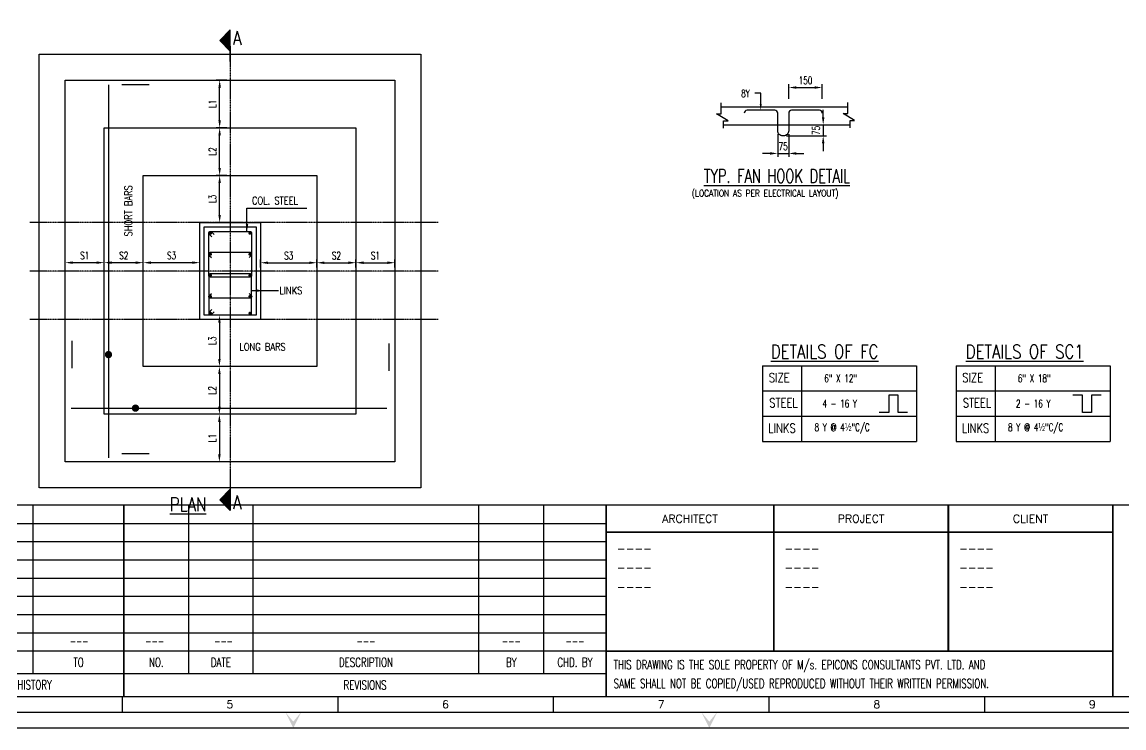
# Model space of a CAD drawing. Header units: inches. Extents: x 61991 to 161106, y 29687 to 64402.
# Drawn here: x 64827 to 66136, y 36032 to 36870 of the extents above; entities that cross this region are included whole.
import ezdxf
from ezdxf.enums import TextEntityAlignment as Align

# ---------------------------------------------------------------- set-up
doc = ezdxf.new("R2010")
doc.units = ezdxf.units.IN
doc.header["$MEASUREMENT"] = 0
doc.header["$PDMODE"] = 2
doc.linetypes.add('CENTER', pattern=[2, 1.25, -0.25, 0.25, -0.25])
doc.linetypes.add('HIDDEN', pattern=[0.375, 0.25, -0.125])
for name, color, linetype in [('CENTER LINE', 8, 'CENTER'), ('dim', 5, 'Continuous'), ('FRAME TABLE', 5, 'Continuous'), ('LINE CUT', 8, 'Continuous'), ('NO. SECTION', 1, 'Continuous'), ('p.c.c.', 8, 'Continuous'), ('PNA', 8, 'Continuous'), ('R.C.C. FOOTING', 4, 'Continuous'), ('R.C.C. STRUCTURE', 4, 'Continuous'), ('R.C.C.COLUMN', 1, 'Continuous'), ('reinforcement', 6, 'Continuous'), ('REINFORCEMENT LINKS', 2, 'Continuous'), ('text', 4, 'Continuous'), ('TEXT (SHEET)', 4, 'Continuous'), ('TEXT MIDIUM', 2, 'Continuous'), ('TEXT NORMAL', 4, 'Continuous'), ('title', 6, 'Continuous')]:
    doc.layers.add(name, color=color, linetype=linetype)
doc.styles.add('ROMANS', font='R.SHX', dxfattribs={"width": 0.7})
doc.styles.add('T1', font='r.shx', dxfattribs={"width": 0.85, "height": 2.25})
doc.dimstyles.new('DIM96', dxfattribs={"dimscale": 0, "dimtxt": 9, "dimasz": 9, "dimexe": 4, "dimexo": 4, "dimgap": 4, "dimtad": 1, "dimdec": 0, "dimzin": 1, "dimdsep": 46, "dimlunit": 4, "dimtxsty": 'ROMANS', "dimcen": 0, "dimclrd": 5, "dimclre": 5, "dimclrt": 4, "dimadec": 0, "dimazin": 0, "dimtfac": 1, "dimtdec": 0, "dimtix": 1, "dimtmove": 2, "dimatfit": 3, "dimfxl": 0, "dimfrac": 1, "dimtzin": 0, "dimlwd": -1, "dimlwe": -1, "dimarcsym": 0})

# ---------------------------------------------------------------- blocks, each defined once
blk = doc.blocks.new('*D53')
at = {"layer": 'Defpoints', "color": 0, "transparency": 16777216}
for p in [(65074.1, 36522), (65061.3, 36460.9), (65074.1, 36460.9)]:
    blk.add_point(p, dxfattribs=at)
at = {"layer": 'dim', "color": 5, "transparency": 16777216}
for p, q in [((65070.1, 36522), (65057.3, 36522)), ((65061.3, 36513), (65061.3, 36469.9)), ((65070.1, 36460.9), (65057.3, 36460.9))]:
    blk.add_line(p, q, dxfattribs=at)
for points in [[(65059.8, 36513), (65062.8, 36513), (65061.3, 36522)], [(65059.8, 36469.9), (65062.8, 36469.9), (65061.3, 36460.9)]]:
    blk.add_solid(points, dxfattribs=at)
at = {"layer": 'dim', "color": 4, "transparency": 16777216, "insert": (65052.8, 36491.5), "char_height": 9, "attachment_point": 5, "rotation": 90, "style": 'ROMANS'}
blk.add_mtext('L3', dxfattribs=at)
blk = doc.blocks.new('*D54')
at = {"layer": 'Defpoints', "color": 0, "transparency": 16777216}
for p in [(65074.1, 36404.2), (65061.3, 36347.6), (65074.1, 36347.6)]:
    blk.add_point(p, dxfattribs=at)
at = {"layer": 'dim', "color": 5, "transparency": 16777216}
for p, q in [((65070.1, 36404.2), (65057.3, 36404.2)), ((65061.3, 36395.2), (65061.3, 36356.6)), ((65070.1, 36347.6), (65057.3, 36347.6))]:
    blk.add_line(p, q, dxfattribs=at)
for points in [[(65059.8, 36395.2), (65062.8, 36395.2), (65061.3, 36404.2)], [(65059.8, 36356.6), (65062.8, 36356.6), (65061.3, 36347.6)]]:
    blk.add_solid(points, dxfattribs=at)
at = {"layer": 'dim', "color": 4, "transparency": 16777216, "insert": (65052.8, 36375.9), "char_height": 9, "attachment_point": 5, "rotation": 90, "style": 'ROMANS'}
blk.add_mtext('L1', dxfattribs=at)
blk = doc.blocks.new('*D55')
at = {"layer": 'Defpoints', "color": 0, "transparency": 16777216}
for p in [(65074.1, 36460.9), (65061.3, 36404.2), (65074.1, 36404.2)]:
    blk.add_point(p, dxfattribs=at)
at = {"layer": 'dim', "color": 5, "transparency": 16777216}
for p, q in [((65070.1, 36460.9), (65057.3, 36460.9)), ((65061.3, 36451.9), (65061.3, 36413.2)), ((65070.1, 36404.2), (65057.3, 36404.2))]:
    blk.add_line(p, q, dxfattribs=at)
for points in [[(65059.8, 36451.9), (65062.8, 36451.9), (65061.3, 36460.9)], [(65059.8, 36413.2), (65062.8, 36413.2), (65061.3, 36404.2)]]:
    blk.add_solid(points, dxfattribs=at)
at = {"layer": 'dim', "color": 4, "transparency": 16777216, "insert": (65052.8, 36432.6), "char_height": 9, "attachment_point": 5, "rotation": 90, "style": 'ROMANS'}
blk.add_mtext('L2', dxfattribs=at)
blk = doc.blocks.new('*D56')
at = {"layer": 'Defpoints', "color": 0, "transparency": 16777216}
for p in [(65061.6, 36801.2), (65074.1, 36801.2), (65074, 36744.5)]:
    blk.add_point(p, dxfattribs=at)
at = {"layer": 'dim', "color": 5, "transparency": 16777216}
for p, q in [((65070.1, 36801.2), (65057.6, 36801.2)), ((65061.6, 36753.5), (65061.6, 36792.2)), ((65070, 36744.5), (65057.6, 36744.5))]:
    blk.add_line(p, q, dxfattribs=at)
for points in [[(65060.1, 36792.2), (65063.1, 36792.2), (65061.6, 36801.2)], [(65060.1, 36753.5), (65063.1, 36753.5), (65061.6, 36744.5)]]:
    blk.add_solid(points, dxfattribs=at)
at = {"layer": 'dim', "color": 4, "transparency": 16777216, "insert": (65053.1, 36772.8), "char_height": 9, "attachment_point": 5, "rotation": 90, "style": 'ROMANS'}
blk.add_mtext('L1', dxfattribs=at)
blk = doc.blocks.new('*D57')
at = {"layer": 'Defpoints', "color": 0, "transparency": 16777216}
for p in [(64970.9, 36584.3), (65038, 36584.3), (65038, 36584.3)]:
    blk.add_point(p, dxfattribs=at)
at = {"layer": 'dim', "color": 5, "transparency": 16777216}
blk.add_line((64979.9, 36584.3), (65029, 36584.3), dxfattribs=at)
for points in [[(64979.9, 36585.8), (64979.9, 36582.8), (64970.9, 36584.3)], [(65029, 36585.8), (65029, 36582.8), (65038, 36584.3)]]:
    blk.add_solid(points, dxfattribs=at)
at = {"layer": 'dim', "color": 4, "transparency": 16777216, "insert": (65004.5, 36592.8), "char_height": 9, "attachment_point": 5, "style": 'ROMANS'}
blk.add_mtext('S3', dxfattribs=at)
blk = doc.blocks.new('*D58')
at = {"layer": 'Defpoints', "color": 0, "transparency": 16777216}
for p in [(64924.5, 36584.3), (64878.2, 36574.4), (64924.5, 36574.4)]:
    blk.add_point(p, dxfattribs=at)
at = {"layer": 'dim', "color": 5, "transparency": 16777216}
for p, q in [((64878.2, 36578.4), (64878.2, 36588.3)), ((64887.2, 36584.3), (64915.5, 36584.3)), ((64924.5, 36578.4), (64924.5, 36588.3))]:
    blk.add_line(p, q, dxfattribs=at)
for points in [[(64887.2, 36585.8), (64887.2, 36582.8), (64878.2, 36584.3)], [(64915.5, 36585.8), (64915.5, 36582.8), (64924.5, 36584.3)]]:
    blk.add_solid(points, dxfattribs=at)
at = {"layer": 'dim', "color": 4, "transparency": 16777216, "insert": (64901.3, 36592.8), "char_height": 9, "attachment_point": 5, "style": 'ROMANS'}
blk.add_mtext('S1', dxfattribs=at)
blk = doc.blocks.new('*D59')
at = {"layer": 'Defpoints', "color": 0, "transparency": 16777216}
for p in [(64970.9, 36584.3), (64924.5, 36574.4), (64970.9, 36574.4)]:
    blk.add_point(p, dxfattribs=at)
at = {"layer": 'dim', "color": 5, "transparency": 16777216}
for p, q in [((64924.5, 36578.4), (64924.5, 36588.3)), ((64933.5, 36584.3), (64961.9, 36584.3)), ((64970.9, 36578.4), (64970.9, 36588.3))]:
    blk.add_line(p, q, dxfattribs=at)
for points in [[(64933.5, 36585.8), (64933.5, 36582.8), (64924.5, 36584.3)], [(64961.9, 36585.8), (64961.9, 36582.8), (64970.9, 36584.3)]]:
    blk.add_solid(points, dxfattribs=at)
at = {"layer": 'dim', "color": 4, "transparency": 16777216, "insert": (64947.7, 36592.8), "char_height": 9, "attachment_point": 5, "style": 'ROMANS'}
blk.add_mtext('S2', dxfattribs=at)
blk = doc.blocks.new('*D60')
at = {"layer": 'Defpoints', "color": 0, "transparency": 16777216}
for p in [(65061.6, 36687.9), (65074.1, 36687.9), (65074.1, 36632)]:
    blk.add_point(p, dxfattribs=at)
at = {"layer": 'dim', "color": 5, "transparency": 16777216}
for p, q in [((65070.1, 36687.9), (65057.6, 36687.9)), ((65061.6, 36641), (65061.6, 36678.9)), ((65070.1, 36632), (65057.6, 36632))]:
    blk.add_line(p, q, dxfattribs=at)
for points in [[(65060.1, 36678.9), (65063.1, 36678.9), (65061.6, 36687.9)], [(65060.1, 36641), (65063.1, 36641), (65061.6, 36632)]]:
    blk.add_solid(points, dxfattribs=at)
at = {"layer": 'dim', "color": 4, "transparency": 16777216, "insert": (65053.1, 36659.9), "char_height": 9, "attachment_point": 5, "rotation": 90, "style": 'ROMANS'}
blk.add_mtext('L3', dxfattribs=at)
blk = doc.blocks.new('*D61')
at = {"layer": 'Defpoints', "color": 0, "transparency": 16777216}
for p in [(65177.1, 36584.2), (65110.2, 36574.4), (65177.1, 36574.4)]:
    blk.add_point(p, dxfattribs=at)
at = {"layer": 'dim', "color": 5, "transparency": 16777216}
for p, q in [((65110.2, 36578.4), (65110.2, 36588.2)), ((65119.2, 36584.2), (65168.1, 36584.2)), ((65177.1, 36578.4), (65177.1, 36588.2))]:
    blk.add_line(p, q, dxfattribs=at)
for points in [[(65119.2, 36585.7), (65119.2, 36582.7), (65110.2, 36584.2)], [(65168.1, 36585.7), (65168.1, 36582.7), (65177.1, 36584.2)]]:
    blk.add_solid(points, dxfattribs=at)
at = {"layer": 'dim', "color": 4, "transparency": 16777216, "insert": (65143.6, 36592.7), "char_height": 9, "attachment_point": 5, "style": 'ROMANS'}
blk.add_mtext('S3', dxfattribs=at)
blk = doc.blocks.new('*D62')
at = {"layer": 'Defpoints', "color": 0, "transparency": 16777216}
for p in [(65269.8, 36584.2), (65223.5, 36574.4), (65269.8, 36574.4)]:
    blk.add_point(p, dxfattribs=at)
at = {"layer": 'dim', "color": 5, "transparency": 16777216}
for p, q in [((65223.5, 36578.4), (65223.5, 36588.2)), ((65232.5, 36584.2), (65260.8, 36584.2)), ((65269.8, 36578.4), (65269.8, 36588.2))]:
    blk.add_line(p, q, dxfattribs=at)
for points in [[(65232.5, 36585.7), (65232.5, 36582.7), (65223.5, 36584.2)], [(65260.8, 36585.7), (65260.8, 36582.7), (65269.8, 36584.2)]]:
    blk.add_solid(points, dxfattribs=at)
at = {"layer": 'dim', "color": 4, "transparency": 16777216, "insert": (65246.6, 36592.7), "char_height": 9, "attachment_point": 5, "style": 'ROMANS'}
blk.add_mtext('S1', dxfattribs=at)
blk = doc.blocks.new('*D63')
at = {"layer": 'Defpoints', "color": 0, "transparency": 16777216}
for p in [(65223.5, 36584.2), (65177.1, 36574.4), (65223.5, 36574.4)]:
    blk.add_point(p, dxfattribs=at)
at = {"layer": 'dim', "color": 5, "transparency": 16777216}
for p, q in [((65177.1, 36578.4), (65177.1, 36588.2)), ((65186.1, 36584.2), (65214.5, 36584.2)), ((65223.5, 36578.4), (65223.5, 36588.2))]:
    blk.add_line(p, q, dxfattribs=at)
for points in [[(65186.1, 36585.7), (65186.1, 36582.7), (65177.1, 36584.2)], [(65214.5, 36585.7), (65214.5, 36582.7), (65223.5, 36584.2)]]:
    blk.add_solid(points, dxfattribs=at)
at = {"layer": 'dim', "color": 4, "transparency": 16777216, "insert": (65200.3, 36592.7), "char_height": 9, "attachment_point": 5, "style": 'ROMANS'}
blk.add_mtext('S2', dxfattribs=at)
blk = doc.blocks.new('*D64')
at = {"layer": 'Defpoints', "color": 0, "transparency": 16777216}
for p in [(65061.6, 36744.5), (65074, 36744.5), (65074.1, 36687.9)]:
    blk.add_point(p, dxfattribs=at)
at = {"layer": 'dim', "color": 5, "transparency": 16777216}
for p, q in [((65070, 36744.5), (65057.6, 36744.5)), ((65061.6, 36696.9), (65061.6, 36735.5)), ((65070.1, 36687.9), (65057.6, 36687.9))]:
    blk.add_line(p, q, dxfattribs=at)
for points in [[(65060.1, 36735.5), (65063.1, 36735.5), (65061.6, 36744.5)], [(65060.1, 36696.9), (65063.1, 36696.9), (65061.6, 36687.9)]]:
    blk.add_solid(points, dxfattribs=at)
at = {"layer": 'dim', "color": 4, "transparency": 16777216, "insert": (65053.1, 36716.2), "char_height": 9, "attachment_point": 5, "rotation": 90, "style": 'ROMANS'}
blk.add_mtext('L2', dxfattribs=at)
blk = doc.blocks.new('*D91')
at = {"layer": 'Defpoints', "color": 0, "transparency": 16777216}
for p in [(65777.3, 36792.3), (65737.5, 36775), (65777.3, 36775)]:
    blk.add_point(p, dxfattribs=at)
at = {"layer": 'dim', "color": 5, "transparency": 16777216}
for p, q in [((65737.5, 36779), (65737.5, 36796.3)), ((65746.5, 36792.3), (65768.3, 36792.3)), ((65777.3, 36779), (65777.3, 36796.3))]:
    blk.add_line(p, q, dxfattribs=at)
for points in [[(65746.5, 36793.8), (65746.5, 36790.8), (65737.5, 36792.3)], [(65768.3, 36793.8), (65768.3, 36790.8), (65777.3, 36792.3)]]:
    blk.add_solid(points, dxfattribs=at)
at = {"layer": 'dim', "color": 4, "transparency": 16777216, "insert": (65757.4, 36800.8), "char_height": 9, "attachment_point": 5, "style": 'ROMANS'}
blk.add_mtext('150', dxfattribs=at)
blk = doc.blocks.new('*D121')
at = {"layer": 'Defpoints', "color": 0, "transparency": 16777216}
for p in [(65724.4, 36740.9), (65737.5, 36740.9), (65737.5, 36714)]:
    blk.add_point(p, dxfattribs=at)
at = {"layer": 'dim', "color": 5, "transparency": 16777216}
for p, q in [((65724.4, 36736.9), (65724.4, 36710)), ((65737.5, 36736.9), (65737.5, 36710)), ((65715.4, 36714), (65706.4, 36714)), ((65724.4, 36714), (65737.5, 36714)), ((65746.5, 36714), (65755.5, 36714))]:
    blk.add_line(p, q, dxfattribs=at)
for points in [[(65715.4, 36715.5), (65715.4, 36712.5), (65724.4, 36714)], [(65746.5, 36715.5), (65746.5, 36712.5), (65737.5, 36714)]]:
    blk.add_solid(points, dxfattribs=at)
at = {"layer": 'dim', "color": 4, "transparency": 16777216, "insert": (65730.9, 36722.5), "char_height": 9, "attachment_point": 5, "style": 'ROMANS'}
blk.add_mtext('75', dxfattribs=at)
blk = doc.blocks.new('*D122')
at = {"layer": 'Defpoints', "color": 0, "transparency": 16777216}
for p in [(65737.5, 36747.9), (65730.9, 36734.9), (65778.4, 36734.9)]:
    blk.add_point(p, dxfattribs=at)
at = {"layer": 'dim', "color": 5, "transparency": 16777216}
for p, q in [((65778.4, 36756.9), (65778.4, 36765.9)), ((65741.5, 36747.9), (65782.4, 36747.9)), ((65778.4, 36747.9), (65778.4, 36734.9)), ((65734.9, 36734.9), (65782.4, 36734.9)), ((65778.4, 36725.9), (65778.4, 36716.9))]:
    blk.add_line(p, q, dxfattribs=at)
for points in [[(65776.9, 36756.9), (65779.9, 36756.9), (65778.4, 36747.9)], [(65776.9, 36725.9), (65779.9, 36725.9), (65778.4, 36734.9)]]:
    blk.add_solid(points, dxfattribs=at)
at = {"layer": 'dim', "color": 4, "transparency": 16777216, "insert": (65769.9, 36741.4), "char_height": 9, "attachment_point": 5, "rotation": 90, "style": 'ROMANS'}
blk.add_mtext('75', dxfattribs=at)
blk = doc.blocks.new('FOLDER')
at = {"layer": 'PNA'}
for points in [[(-1250, 2500), (0, 0), (0, 1000)], [(1250, 2500), (0, 0), (0, 1000)]]:
    blk.add_solid(points, dxfattribs=at)
blk = doc.blocks.new('A1')
at = {"color": 1}
for p, q in [((81794, 6959), (1969, 6959)), ((21519, 2406), (43113, 2406)), ((21519, 1698), (43041, 1698))]:
    blk.add_line(p, q, dxfattribs=at)
for p, q in [((25146, 1698), (25146, 6959)), ((30002, 1698), (30002, 6959)), ((32012, 1698), (32012, 6959)), ((39066, 1698), (39066, 6959)), ((41089, 1698), (41089, 6959))]:
    blk.add_line(p, q)
at = {"color": 5, "linetype": 'ByBlock', "lineweight": -2}
for p, q in [((21530, 6390), (43041, 6390)), ((21530, 5821), (43041, 5821)), ((21530, 5252), (43041, 5252)), ((21530, 4682), (43041, 4682)), ((21530, 4113), (43041, 4113)), ((21530, 3544), (43041, 3544)), ((21530, 2975), (43041, 2975))]:
    blk.add_line(p, q, dxfattribs=at)
at = {"flags": 128}
blk.add_lwpolyline([(0, 0), (82779, 0), (82779, 58231), (0, 58231)], close=True, dxfattribs=at)
at = {"color": 1, "const_width": 56.6}
for points in [[(27978, 998), (27978, 6959)], [(43041, 985), (43041, 6959)], [(48276, 2401), (48276, 6959)], [(53726, 2401), (53726, 6959)], [(58867, 984), (58867, 6959)], [(43041, 6113), (58867, 6113)], [(43041, 2401), (58867, 2401)]]:
    blk.add_lwpolyline(points, dxfattribs=at)
at = {"layer": 'PNA'}
for p, q in [((27921, 984), (27921, 492)), ((34655, 984), (34655, 492)), ((41389, 984), (41389, 492)), ((48124, 984), (48124, 492)), ((54858, 984), (54858, 492))]:
    blk.add_line(p, q, dxfattribs=at)
at = {"layer": 'PNA', "color": 1}
for points in [[(984, 492), (82287, 492), (82287, 57739), (984, 57739)], [(1969, 984), (81794, 984), (81794, 57247), (1969, 57247)]]:
    blk.add_lwpolyline(points, close=True, dxfattribs=at)
at = {"layer": 'PNA', "xscale": 0.1968578388914466, "yscale": 0.196857838483993, "zscale": 0.196857838467534}
for p in [(33269, 0), (46262, 0)]:
    blk.add_blockref('FOLDER', p, dxfattribs=at)
at = {"layer": 'PNA', "style": 'ROMANS'}
for s, p in [('5', (31289, 738)), ('6', (38023, 738)), ('7', (44757, 738)), ('8', (51491, 738)), ('9', (58226, 738))]:
    blk.add_text(s, height=246, dxfattribs=at).set_placement(p, align=Align.MIDDLE)
at = {"layer": 'TEXT (SHEET)', "color": 2, "style": 'ROMANS'}
for s, p in [('ARCHITECT', (45659, 6536)), ('PROJECT', (51001, 6536)), ('CLIENT', (56296, 6536))]:
    blk.add_text(s, height=250, dxfattribs=at).set_placement(p, align=Align.MIDDLE_CENTER)
at = {"layer": 'TEXT (SHEET)', "color": 4, "style": 'ROMANS', "width": 0.7}
for s, height, p in [('TO', 283.2, (26562, 2052)), ('NO.', 283.2, (28990, 2052)), ('DATE', 283.2, (31007, 2052)), ('DESCRIPTION', 283.16, (35539, 2052)), ('BY', 283.2, (40078, 2052)), ('CHD. BY', 283.2, (42065, 2052)), ('PRINT HISTORY', 283.16, (24748, 1348)), ('REVISIONS', 283.2, (35510, 1341))]:
    blk.add_text(s, height=height, dxfattribs=at).set_placement(p, align=Align.MIDDLE_CENTER)
for s, p in [('THIS DRAWING IS THE SOLE PROPERTY OF M/s. EPICONS CONSULTANTS PVT. LTD. AND', (43274, 1833)), ('SAME SHALL NOT BE COPIED/USED REPRODUCED WITHOUT THEIR WRITTEN PERMISSION.', (43274, 1247))]:
    blk.add_text(s, height=283.16, dxfattribs=at).set_placement(p)

msp = doc.modelspace()

# ---------------------------------------------------------------- hatches: boundary and pattern name
at = {"layer": 'NO. SECTION', "ltscale": 5}
h = msp.add_hatch(dxfattribs=at)
h.set_pattern_fill('ANSI31', color=256, scale=7.98, angle=-90, style=0)
h.set_pattern_definition([(225, (65159.2471, 40300.9247), (-0.705339, 0.705339), [])])
h.paths.add_polyline_path([(65061.76421, 36848.13385), (65074.12851, 36860.71736), (65074.12851, 36835.55034)])
h = msp.add_hatch(dxfattribs=at)
h.set_pattern_fill('ANSI31', color=256, scale=7.98, angle=-90, style=0)
h.set_pattern_definition([(135, (65159.2471, 32849.8164), (-0.705339, -0.705339), [])])
h.paths.add_polyline_path([(65061.76421, 36302.60722), (65074.12851, 36290.0237), (65074.12851, 36315.19073)])

# ---------------------------------------------------------------- linework, layer by layer
at = {"layer": 'CENTER LINE'}
for p, q in [((65074.12851, 36841.37902), (65074.12851, 36311.37862)), ((65321.09381, 36631.97932), (64836.22298, 36631.97932)), ((65321.09381, 36574.37932), (64836.22298, 36574.37932)), ((65321.09381, 36516.77932), (64836.22298, 36516.77932))]:
    msp.add_line(p, q, dxfattribs=at)
at = {"layer": 'dim'}
for p, q in [((64977.85848, 36795.30825), (64945.37431, 36795.30825)), ((64886.63163, 36458.8313), (64886.63163, 36491.31547)), ((65262.91188, 36455.79263), (65262.91188, 36488.2768)), ((64977.85848, 36357.07256), (64945.37431, 36357.07256))]:
    msp.add_line(p, q, dxfattribs=at)
for points in [[(64961.6164, 36795.30825, 0, 7.57964, 0), (64961.6164, 36779.06617, 0, 0, 0), (64961.6164, 36795.30825, 0, 0, 0), (64961.6164, 36373.31464, 7.57964, 0, 0), (64961.6164, 36357.07256, 7.57964, 0, 0)], [(65262.91188, 36475.07338, 0, 7.57964, 0), (65246.6698, 36475.07338, 0, 0, 0), (65262.91188, 36475.07338, 0, 0, 0), (64902.87371, 36475.07338, 7.57964, 0, 0), (64886.63163, 36475.07338, 7.57964, 0, 0)]]:
    msp.add_lwpolyline(points, format="xyseb", dxfattribs=at)
at = {"layer": 'dim', "flags": 128}
msp.add_lwpolyline([(65704.24485, 36772.85465), (65704.24485, 36785.64142), (65697.1156, 36785.64142)], dxfattribs=at)
at = {"layer": 'dim', "const_width": 4.33122}
for points in [[(64927.39991, 36475.07338, 1), (64931.73113, 36475.07338, 1)], [(64959.45079, 36411.51175, 1), (64963.78201, 36411.51175, 1)]]:
    msp.add_lwpolyline(points, format="xyb", close=True, dxfattribs=at)
at = {"layer": 'dim', "extrusion": (0, 0, -1)}
msp.add_solid([(-65705.5107, 36772.85465), (-65704.24485, 36765.25937), (-65702.97879, 36772.85465)], dxfattribs=at)
at = {"layer": 'FRAME TABLE'}
for p, q in [((65706.45175, 36461.86473), (65889.22106, 36461.86473)), ((65706.45175, 36461.86473), (65706.45175, 36371.86473)), ((65752.72106, 36461.86473), (65752.72106, 36371.86473)), ((65889.22106, 36461.86473), (65889.22106, 36371.86473)), ((65936.30305, 36461.86473), (66119.07235, 36461.86473)), ((65936.30305, 36461.86473), (65936.30305, 36371.86473)), ((65982.57235, 36461.86473), (65982.57235, 36371.86473)), ((66119.07235, 36461.86473), (66119.07235, 36371.86473)), ((65706.45175, 36431.86473), (65889.22106, 36431.86473)), ((65936.30305, 36431.86473), (66119.07235, 36431.86473)), ((65706.45175, 36401.86473), (65889.22106, 36401.86473)), ((65936.30305, 36401.86473), (66119.07235, 36401.86473)), ((65706.45175, 36371.86473), (65889.22106, 36371.86473)), ((65936.30305, 36371.86473), (66119.07235, 36371.86473))]:
    msp.add_line(p, q, dxfattribs=at)
at = {"layer": 'LINE CUT', "color": 8}
for points in [[(65660.09058, 36744.03202), (65660.09058, 36752.79889), (65665.61868, 36752.79889), (65651.79854, 36761.08544), (65657.32664, 36761.08544), (65657.32664, 36773.93153)], [(65810.24666, 36744.56178), (65810.24666, 36753.32887), (65815.77476, 36753.32887), (65801.95462, 36761.6152), (65807.4825, 36761.6152), (65807.4825, 36774.46129)]]:
    msp.add_lwpolyline(points, dxfattribs=at)
at = {"layer": 'NO. SECTION'}
for p, q in [((65074.12851, 36860.71736), (65061.76421, 36848.13385)), ((65074.12851, 36823.09355), (65074.12851, 36860.71736)), ((65074.12851, 36835.55034), (65061.76421, 36848.13385)), ((65074.12851, 36327.64751), (65074.12851, 36290.0237)), ((65074.12851, 36315.19073), (65061.76421, 36302.60722)), ((65074.12851, 36290.0237), (65061.76421, 36302.60722))]:
    msp.add_line(p, q, dxfattribs=at)
at = {"layer": 'p.c.c.', "linetype": 'HIDDEN', "ltscale": 3}
msp.add_lwpolyline([(64847.28309, 36831.85881), (65300.69865, 36831.85881), (65300.69865, 36316.89982), (64847.28309, 36316.89982)], close=True, dxfattribs=at)
at = {"layer": 'R.C.C. FOOTING', "linetype": 'Continuous'}
for points in [[(64878.16859, 36801.17932), (65269.81315, 36801.17932), (65269.81315, 36347.57932), (64878.16859, 36347.57932)], [(64924.52123, 36744.51532), (65223.46051, 36744.51532), (65223.46051, 36404.24332), (64924.52123, 36404.24332)], [(64970.87387, 36687.85132), (65177.10787, 36687.85132), (65177.10787, 36460.90732), (64970.87387, 36460.90732)]]:
    msp.add_lwpolyline(points, close=True, dxfattribs=at)
at = {"layer": 'R.C.C. STRUCTURE'}
for p, q in [((65657.38948, 36769.38737), (65807.6697, 36769.38737)), ((65660.09058, 36747.92953), (65810.24666, 36747.92953))]:
    msp.add_line(p, q, dxfattribs=at)
at = {"layer": 'R.C.C.COLUMN', "color": 8}
msp.add_lwpolyline([(65038.04995, 36516.77932), (65038.04995, 36631.97932), (65110.15406, 36631.97932), (65110.15406, 36516.77932)], close=True, dxfattribs=at)
at = {"layer": 'R.C.C.COLUMN'}
msp.add_lwpolyline([(65043.28, 36522.0142), (65043.28, 36626.74443), (65104.97703, 36626.74443), (65104.97703, 36522.0142)], close=True, dxfattribs=at)
at = {"layer": 'reinforcement'}
for p, q in [((64929.56552, 36795.52119), (64929.56552, 36352.64441)), ((64885.13991, 36411.51175), (65260.02333, 36411.51175))]:
    msp.add_line(p, q, dxfattribs=at)
msp.add_lwpolyline([(65777.27139, 36761.93038, 0.4142135624), (65773.9424, 36765.25937), (65740.78566, 36765.25937, 0.4142135624), (65737.45668, 36761.93038), (65737.45668, 36740.93858, -0.4142135624), (65731.4645, 36734.94641), (65730.39927, 36734.94641, -0.4142135624), (65724.40709, 36740.93858), (65724.40709, 36761.93038, 0.4142135624), (65721.0781, 36765.25937), (65687.92137, 36765.25937, 0.4142135624), (65684.59238, 36761.93038)], format="xyb", dxfattribs=at)
at = {"layer": 'reinforcement', "const_width": 1.8}
for points in [[(65049.82269, 36619.30173, -1), (65051.62269, 36619.30173, -1)], [(65098.43433, 36619.30173, 1), (65096.63433, 36619.30173, 1)], [(65049.82269, 36594.22308, 1), (65051.62269, 36594.22308, 1)], [(65098.43433, 36594.22308, -1), (65096.63433, 36594.22308, -1)], [(65049.82269, 36569.14443, 1), (65051.62269, 36569.14443, 1)], [(65098.43433, 36569.14443, -1), (65096.63433, 36569.14443, -1)], [(65049.82269, 36544.06578, 1), (65051.62269, 36544.06578, 1)], [(65098.43433, 36544.06578, -1), (65096.63433, 36544.06578, -1)], [(65049.82269, 36524.22201, 1), (65051.62269, 36524.22201, 1)], [(65098.43433, 36524.22201, -1), (65096.63433, 36524.22201, -1)]]:
    msp.add_lwpolyline(points, format="xyb", close=True, dxfattribs=at)
at = {"layer": 'reinforcement', "ltscale": 0.9}
for points in [[(65878.59722, 36406.20335), (65867.31728, 36406.20335), (65867.31728, 36426.90767), (65861.82974, 36426.90767), (65856.3422, 36426.90767), (65856.3422, 36406.20335), (65845.06226, 36406.20335)], [(66108.44851, 36426.90767), (66097.16857, 36426.90767), (66097.16857, 36406.20335), (66091.68103, 36406.20335), (66086.19349, 36406.20335), (66086.19349, 36426.90767), (66074.91355, 36426.90767)]]:
    msp.add_lwpolyline(points, dxfattribs=at)
at = {"layer": 'REINFORCEMENT LINKS'}
for p, q in [((65048.68, 36618.54429), (65052.36202, 36614.86226)), ((65051.48014, 36621.34443), (65055.16216, 36617.66241)), ((65048.68, 36524.97946), (65052.36202, 36528.66148)), ((65051.48014, 36522.17932), (65055.16216, 36525.86134))]:
    msp.add_line(p, q, dxfattribs=at)
for points in [[(65050.84, 36621.34443), (65097.41703, 36621.34443, -0.4142135624), (65099.57703, 36619.18443), (65099.57703, 36569.26173, -0.4142135624), (65097.41703, 36567.10173), (65050.84, 36567.10173, -0.4142135624), (65048.68, 36569.26173), (65048.68, 36619.18443, -0.4142135624)], [(65050.84, 36522.17932), (65097.41703, 36522.17932, 0.4142135624), (65099.57703, 36524.33932), (65099.57703, 36569.02712, 0.4142135624), (65097.41703, 36571.18712), (65050.84, 36571.18712, 0.4142135624), (65048.68, 36569.02712), (65048.68, 36524.33932, 0.4142135624)]]:
    msp.add_lwpolyline(points, format="xyb", close=True, dxfattribs=at)
for points in [[(65096.54727, 36590.5686), (65099.17732, 36592.95756, 0.5899596243), (65098.04743, 36596.27725), (65050.25163, 36596.27725, 0.5899596243), (65049.12174, 36592.95756), (65051.7518, 36590.5686)], [(65096.54727, 36547.72026), (65099.17732, 36545.3313, -0.5899596243), (65098.04743, 36542.01161), (65050.25163, 36542.01161, -0.5899596243), (65049.12174, 36545.3313), (65051.7518, 36547.72026)]]:
    msp.add_lwpolyline(points, format="xyb", dxfattribs=at)

# ---------------------------------------------------------------- block references
at = {"xscale": 0.03802500000028886, "yscale": 0.03802500000028886, "zscale": 0.03802500000028886}
msp.add_blockref('A1', (63884.02141, 36031.64693), dxfattribs=at)

# ---------------------------------------------------------------- texts
at = {"layer": 'NO. SECTION', "style": 'ROMANS', "width": 0.8}
for p in [(65082.55757, 36851.10591), (65082.55757, 36299.63516)]:
    msp.add_text('A', height=16.2, dxfattribs=at).set_placement(p, align=Align.MIDDLE)
at = {"layer": 'text', "color": 2, "style": 'ROMANS', "width": 0.7}
for p in [(64894.74398, 36134.67414), (64984.39707, 36134.67414), (65066.20549, 36134.67414), (65235.39037, 36134.67414), (65407.97331, 36134.67414), (65483.5599, 36134.67414)]:
    msp.add_text('---', height=9.50625, dxfattribs=at).set_placement(p, align=Align.MIDDLE_CENTER)
at = {"layer": 'TEXT MIDIUM', "color": 2, "style": 'T1', "width": 0.8}
msp.add_text('(LOCATION AS PER ELECTRICAL LAYOUT)', height=8.112, dxfattribs=at).set_placement((65622.28255, 36662.71609))
at = {"layer": 'TEXT MIDIUM', "style": 'ROMANS', "width": 0.8}
for s, p in [('SIZE', (65726.14792, 36442.36545)), ('SIZE', (65955.99921, 36442.36545)), ('STEEL ', (65734.20768, 36412.36545)), ('STEEL ', (65964.05897, 36412.36545)), ('LINKS', (65729.46818, 36382.36545)), ('LINKS', (65959.31948, 36382.36545))]:
    msp.add_text(s, height=10.8, dxfattribs=at).set_placement(p, align=Align.CENTER)
at = {"layer": 'TEXT MIDIUM', "style": 'ROMANS', "width": 0.7}
for p in [(65533.42603, 36245.08654), (65732.47383, 36245.08654), (65939.69354, 36245.08654), (65533.42603, 36222.27154), (65732.47383, 36222.27154), (65939.69354, 36222.27154), (65533.42603, 36199.45654), (65732.47383, 36199.45654), (65939.69354, 36199.45654)]:
    msp.add_text('----', height=13.30875, dxfattribs=at).set_placement(p, align=Align.MIDDLE_LEFT)
at = {"layer": 'TEXT NORMAL', "color": 4, "style": 'ROMANS', "width": 0.7}
msp.add_text('8Y', height=9, dxfattribs=at).set_placement((65680.99373, 36780.75338))
at = {"layer": 'TEXT NORMAL', "style": 'ROMANS', "width": 0.8}
msp.add_text('SHORT BARS', height=9, rotation=90, dxfattribs=at).set_placement((64957.69956, 36615.43455))
for s, p in [('COL. STEEL', (65100.05413, 36653.52657)), ('LINKS', (65132.61371, 36546.77288)), ('LONG BARS', (65085.09961, 36479.82798))]:
    msp.add_text(s, height=9, dxfattribs=at).set_placement(p)
at = {"layer": 'TEXT NORMAL', "char_height": 9, "style": 'ROMANS'}
for s, insert, width, attachment_point in [('6" X 12"', (65799.17474, 36451.36545), 48.3428571, 2), ('6" X 18"', (66029.02603, 36451.36545), 48.3428571, 2), ('4 - 16 Y', (65798.03921, 36421.36545), 55.8857143, 2), ('2 - 16 Y', (66027.8905, 36421.36545), 55.8857143, 2), ('8 Y @ 4{\\fArial|b0|i0|c0|p34;\\H1.083X;\\Q0.25;½\\Fr|c0;\\H0.9238X;\\Q0;"}C/C', (65768.14546, 36394.00769), 234.256458, 1), ('8 Y @ 4{\\fArial|b0|i0|c0|p34;\\H1.083X;\\Q0.25;½\\Fr|c0;\\H0.9238X;\\Q0;"}C/C', (65997.99676, 36394.00769), 234.256458, 1)]:
    msp.add_mtext(s, dxfattribs=dict(at, insert=insert, width=width, attachment_point=attachment_point))
at = {"layer": 'title', "color": 6, "style": 'ROMANS', "width": 0.7}
msp.add_text('%%uTYP. FAN HOOK DETAIL', height=16.2, dxfattribs=at).set_placement((65636.73221, 36679.21162))
at = {"layer": 'title', "style": 'ROMANS', "width": 0.8}
for s, p in [('%%UDETAILS OF FC', (65780.11154, 36470.64675)), ('%%UDETAILS OF SC1', (66017.71887, 36470.64675))]:
    msp.add_text(s, height=16.2, dxfattribs=at).set_placement(p, align=Align.CENTER)
msp.add_text('%%UPLAN', height=16.2, dxfattribs=at).set_placement((65024.03919, 36297.13874), align=Align.MIDDLE_CENTER)

# ---------------------------------------------------------------- dimensions: what is measured, and where the dimension line sits
at = {"layer": 'dim'}
for base, p1, p2, text, picture, middle in [((65061.57586, 36801.17932), (65073.99087, 36744.51532), (65074.12851, 36801.17932), 'L1', '*D56', (65053.07586, 36772.84732)), ((65778.4011, 36734.94655), (65737.45696, 36747.92953), (65730.93196, 36734.94655), '75', '*D122', (65769.9011, 36741.43804)), ((65061.57586, 36744.51532), (65074.12851, 36687.85132), (65073.99087, 36744.51532), 'L2', '*D64', (65053.07586, 36716.18332)), ((65061.57586, 36687.85132), (65074.102, 36631.97932), (65074.12851, 36687.85132), 'L3', '*D60', (65053.07586, 36659.91532)), ((65061.28904, 36460.90732), (65074.12851, 36522.0142), (65074.12851, 36460.90732), 'L3', '*D53', (65052.78904, 36491.46076)), ((65061.28904, 36404.24332), (65074.12851, 36460.90732), (65074.12851, 36404.24332), 'L2', '*D55', (65052.78904, 36432.57532)), ((65061.28904, 36347.57932), (65074.12851, 36404.24332), (65074.12851, 36347.57932), 'L1', '*D54', (65052.78904, 36375.91132))]:
    dim = msp.add_linear_dim(base=base, p1=p1, p2=p2, angle=90, text=text, dimstyle='DIM96', override={"dimscale": 1}, dxfattribs=at)
    dim.commit()
    dim.dimension.update_dxf_attribs({"geometry": picture, "text_midpoint": middle})
for base, p1, p2, text, picture, middle in [((65777.27141, 36792.27277), (65737.45696, 36774.95502), (65777.27141, 36774.95502), '150', '*D91', (65757.36419, 36800.77277)), ((65737.45696, 36714.02379), (65724.40718, 36740.93849), (65737.45696, 36740.93849), '75', '*D121', (65730.93207, 36722.52379)), ((64924.52123, 36584.33183), (64878.16859, 36574.37932), (64924.52123, 36574.37932), 'S1', '*D58', (64901.34491, 36592.83183)), ((64970.87387, 36584.33183), (64924.52123, 36574.37932), (64970.87387, 36574.37932), 'S2', '*D59', (64947.69755, 36592.83183)), ((65038.04995, 36584.33183), (64970.87387, 36584.33183), (65038.04995, 36584.33183), 'S3', '*D57', (65004.46191, 36592.83183)), ((65177.10787, 36584.22025), (65110.15406, 36574.37932), (65177.10787, 36574.37932), 'S3', '*D61', (65143.63096, 36592.72025)), ((65223.46051, 36584.22025), (65177.10787, 36574.37932), (65223.46051, 36574.37932), 'S2', '*D63', (65200.28419, 36592.72025)), ((65269.81315, 36584.22025), (65223.46051, 36574.37932), (65269.81315, 36574.37932), 'S1', '*D62', (65246.63683, 36592.72025))]:
    dim = msp.add_linear_dim(base=base, p1=p1, p2=p2, text=text, dimstyle='DIM96', override={"dimscale": 1}, dxfattribs=at)
    dim.commit()
    dim.dimension.update_dxf_attribs({"geometry": picture, "text_midpoint": middle})

# ---------------------------------------------------------------- leaders
at = {"layer": 'TEXT NORMAL', "color": 7, "linetype": 'Continuous'}
for points in [[(65094.07224, 36621.34443), (65094.07224, 36649.09593), (65165.27024, 36649.09593)], [(65098.48019, 36551.04001), (65131.38987, 36551.04001)]]:
    msp.add_leader(points, dimstyle='DIM96', override={"dimscale": 1}, dxfattribs=at)

doc.saveas('drawing.dxf')
